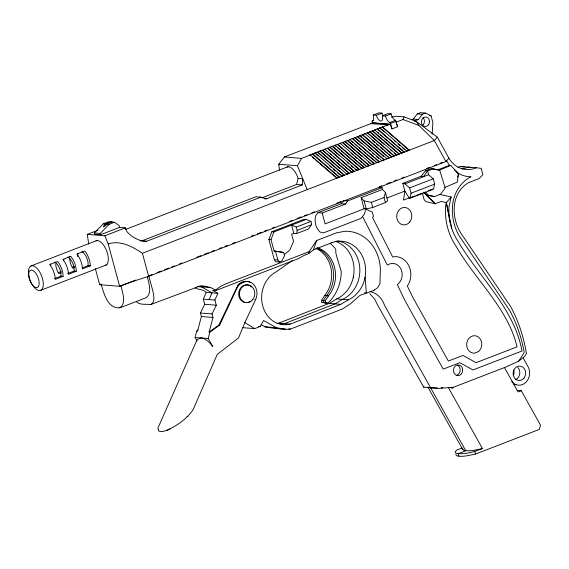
<?xml version="1.0" encoding="UTF-8"?>
<svg xmlns="http://www.w3.org/2000/svg" width="569" height="569" viewBox="0 0 569 569"><rect width="100%" height="100%" fill="white"/><g stroke="black" fill="none" stroke-linecap="round" stroke-linejoin="round"><path stroke-width="0.85" d="M455.883 454.396L456.374 455.655C462.64 457.455 469.304 455.15 475.528 454.062L539.206 429.46L540.55 425.192L521.289 390.718L517.185 390.384M448.301 387.425L482.448 448.564C476.225 449.652 469.56 451.957 463.294 450.157L462.803 448.898M432.134 134.341L432.874 122.513L431.067 115.82L425.505 113.082L420.413 112.676L417.305 113.871L413.307 119.085L411.785 119.675M264.549 198.737L266.164 198.866L302.203 184.946L302.765 178.787L298.106 178.41L297.466 176.518A13.115 6.138 68.9 0 0 286.982 167.087M436.003 169.569L437.533 169.932L449.467 165.316L450.705 165.415L457.896 173.033L458.337 174.676L457.334 182.101L444.994 187.357L444.709 188.837L440.463 194.264L434.496 196.568L426.273 194.968L424.197 192.799M54.517 278.611L60.84 276.164L60.983 275.176A9.275 4.339 68.9 0 0 54.667 262.067M67.69 273.525L74.013 271.079L74.155 270.083A9.275 4.339 68.9 0 0 67.832 256.982M82.477 267.807L88.01 265.673L88.152 264.677A9.275 4.339 68.9 0 0 81.836 251.576M298.106 178.41L296.563 184.484L262.16 197.777M296.634 233.56L297.167 230.381L296.278 227.081L291.591 225.104L293.81 233.34L296.634 233.56L308.718 228.894L311.67 224.072L310.951 221.412L306.264 219.435L304.138 219.264L271.84 231.739L268.881 239.485L274.343 259.713L275.823 261.761L279.358 262.046L281.854 261.079L284.536 255.623L283.682 252.465L274.066 250.993L271.008 239.656L273.966 231.91L306.264 219.435M247.764 281.563C243.198 280.752 238.902 284.052 236.996 288.021L219.677 325.084L209.89 332.097L209.122 332.033L212.991 317.438L212.045 313.932L216.291 305.212L214.904 300.062L217.849 293.291L212.571 290.325L215.715 290.574L298.625 258.546L304.458 255.239L308.704 253.596L309.116 251.662L316.606 240.538L336.699 232.778L345.177 231.27A40.762 35.143 -85.4 0 1 380.384 269.137L379.943 283.675L377.773 287.615L373.627 290.496L374.253 290.169M383.165 115.927A5.854 2.738 68.9 0 1 382.019 113.124L378.847 112.868L373.207 115.045A6.295 2.945 68.9 0 1 372.154 121.076L372.389 123.509M409.95 198.297L411.074 193.232L409.637 187.905L405.014 183.851L402.802 183.346L404.886 191.07L409.31 198.247L409.95 198.297L433.542 189.185L434.666 184.121L433.229 178.787L428.606 174.74L427.589 170.97L425.463 170.807L421.224 176.226L402.802 183.346M439.197 194.285L451.174 196.952L446.338 202.614L445.548 206.113L445.42 210.253A58.557 50.485 -85.4 0 0 454.46 243.76L456.253 246.512C475.385 280.09 507.953 308.163 517.065 346.841L476.033 362.688L462.938 355.426L448.372 361.052L412.639 297.075L407.319 285.987L408.713 283.824A18.443 15.896 -85.4 0 0 394.829 256.64L392.724 257.024L372.546 217.514L373.456 216.405L372.304 212.116L365.341 208.951M451.174 196.952L448.969 206.76A51.608 44.489 -85.4 0 0 449.169 216.234M197.116 341.059L195.053 337.46L196.753 331.044L198.147 330.041M217.849 293.291L206.255 292.366L203.311 299.13L204.698 304.287L200.452 313.007L201.398 316.506L197.528 331.108L196.753 331.044M158.616 430.683L157.912 428.08L197.13 339.615L200.316 338.121A13.599 5.391 51.8 0 1 212.742 346.429L208.19 338.512L209.89 332.097M457.647 177.123L458.337 174.676M365.547 210.53L364.132 214.513L360.931 218.418L323.391 232.92L320.013 232.01A15.662 13.507 -85.4 0 1 315.639 215.8L317.936 212.699L322.182 213.041L325.105 223.873L364.132 208.795L366.258 208.965L372.731 207.457L385.419 202.557L384.054 197.486L385.462 192.621L382.524 189.434L382.048 187.678L378.947 187.429M308.704 253.596L313.448 249.841L316.606 240.538M396.65 121.972L403.008 119.518L404.09 116.88L416.337 121.46L437.319 137.143L449.332 158.95A27.205 23.45 -85.4 0 0 476.267 167.755L481.182 168.367L482.861 174.605L479.183 178.545L468.963 182.493A28.308 24.403 -85.4 0 0 454.233 207.301A40.499 34.915 -85.4 0 0 461.452 234.044L510.599 306.485A137.136 118.224 -85.4 0 1 526.417 353.626L524.533 356.564L518.629 361.215L506.474 366.792L453.379 387.297L438.35 388.385L423.699 387.204L377.083 304.095L374.736 299.116L369.779 293.689M209.108 299.593L212.052 292.829L201.497 286.89L199.036 286.164M209.122 332.033L218.901 325.02L237.878 285.318L240.63 283.49L246.057 281.392A12.362 10.655 -85.4 0 1 255.687 299.415L244.99 322.296L238.525 337.936L217.294 354.338L192.991 409.858C186.568 419.061 176.831 425.932 166.589 430.441A13.663 4.196 -28.7 0 1 158.417 429.787M243.091 327.687L254.684 328.619L260.239 326.471L263.568 320.553L276.498 327.744L285.979 329.323L290.453 329.081L342.559 308.953L350.803 303.519L359.949 295.382L373.655 290.531M307.203 189.619L297.423 165.735L301.598 158.374L310.354 154.996L337.019 178.104L319.757 163.616M518.629 361.215L524.213 352.524L523.992 351.215A130.834 112.79 -85.4 0 0 511.389 313.668L509.703 310.446L459.339 236.092A46.807 40.349 -85.4 0 1 452.348 210.167L452.682 204.207A34.624 29.851 -85.4 0 1 467.931 178.517L470.94 176.746L469.475 176.731A34.119 29.41 -85.4 0 1 460.321 174.356L457.49 172.812A34.119 29.41 -85.4 0 1 456.139 171.916M330.084 243.176L334.664 247.686L335.852 249.827L335.753 252.472L336.542 255.922L341.286 271.662A40.036 34.517 -85.4 0 1 327.737 303.199L321.905 302.445L321.371 300.482L324.707 295.531A29.403 25.349 -85.4 0 0 315.88 248.354M327.737 303.199L325.767 302.758L325.24 300.795L328.576 295.837A29.403 25.349 -85.4 0 0 316.912 247.629M317.936 212.699L341.222 203.709L342.979 201.234M322.182 213.041L345.468 204.051L347.666 200.957L382.048 187.678M414.595 120.962L418.407 119.49L422.404 114.284L425.505 113.082M279.514 170.188L278.76 164.242L284.344 156.994L372.866 122.861L390.135 124.241L392.041 128.9L397.674 126.723L395.533 120.322A6.295 2.945 68.9 0 1 391.102 113.85L387.93 113.594L382.297 115.77A5.854 2.738 68.9 0 1 380.832 121.076A5.854 2.738 68.9 0 1 376.379 115.301L373.207 115.045M437.319 137.143L434.311 140.522L142.414 253.276C132.627 246.662 120.294 239.947 108.195 243.93L104.86 235.779L87.256 234.371L88.728 244.03M95.357 268.604L99.703 284.706L119.625 286.299A97.676 18.969 -15.1 0 1 148.651 276.385L445.904 161.568L448.913 158.189M199.989 285.894C205.402 285.994 210.9 286.975 215.409 290.162L220.352 286.506L226.547 283.554L309.116 251.662M119.554 227.38L100.606 234.698L94.696 234.222L94.347 232.949L103.252 223.816L108.523 221.782L114.433 222.259L119.07 225.58L119.554 227.38L125.4 227.849L126.93 231.59A27.924 24.659 63.7 0 0 134.412 237.842L137.798 239.499A26.537 23.429 63.7 0 0 146.653 241.263L260.872 197.144L266.164 198.866M94.347 232.949L100.265 233.418L109.163 224.293L114.433 222.259M237.821 285.403L237.92 285.318A12.362 10.655 -85.4 0 1 245.353 281.321L248.12 281.598A12.362 10.655 -85.4 0 1 250.097 282.352M385.419 202.557L387.645 200.708L385.462 192.621M284.464 254.407L289.82 250.004L293.547 241.348L291.613 234.186L293.81 233.34M450.349 387.667L452.263 388.122L453.379 387.297M292.622 260.303L276.157 271.826A27.739 23.912 -85.4 0 0 262.707 305.88A27.739 23.912 -85.4 0 0 290.261 324.088L340.753 304.344L348.306 299.82A30.363 26.181 -85.4 0 0 364.473 261.854A30.363 26.181 -85.4 0 0 332.801 242.358L331.258 242.238M277.018 323.519A27.739 23.912 -85.4 0 0 278.668 323.164L329.159 303.412L336.713 298.896A30.363 26.181 -85.4 0 0 354.046 268.952A30.363 26.181 -85.4 0 0 335.198 241.277M101.303 284.969C104.106 293.746 107.47 308.014 118.992 307.872C127.143 304.643 122.285 292.189 121.012 285.766M423.969 386.614L423.443 387.084M450.705 165.415L439.652 170.103L438.237 169.989M166.589 430.441L169.975 429.033M376.379 115.301L382.019 113.124M372.154 121.076L373.769 120.457M382.297 115.77L385.462 116.026L391.102 113.85M112.328 222.088C111.104 220.103 98.672 232.017 105.357 223.987L110.628 221.953L111.069 222.251M87.256 234.371L97.939 230.246M385.462 116.026A6.295 2.945 68.9 0 0 389.893 122.499L395.533 120.322M389.893 122.499L390.569 123.437L396.202 121.261M342.005 176.177L315.34 153.068L309.756 154.946L310.354 154.996M318.078 155.906L314.749 153.018L320.333 151.141L346.998 174.249L346.4 174.199L349.501 173.282L322.836 150.173L319.735 151.091L339.736 168.424M355.049 169.192L356.976 170.394L330.312 147.286L324.728 149.163L351.991 172.322L345.39 167.073M339.714 155.906L329.721 147.236L335.305 145.358L361.969 168.467L341.372 151.084M336.044 146.468L334.707 145.308L340.29 143.431L366.955 166.539M362.019 156.475L344.686 141.453L347.787 140.536L374.452 163.644L371.351 164.562L371.948 164.612L345.283 141.503L339.7 143.381L340.29 143.431M361.998 143.957L354.665 137.598L357.766 136.681L384.431 159.789L381.337 160.707L381.927 160.757L355.262 137.648L349.679 139.526L376.941 162.684L367.012 154.548M361.656 137.406L359.658 135.671L365.241 133.793L391.906 156.902L388.648 154.548M384.303 144.526L369.637 131.816L372.738 130.898L399.402 154.007L396.301 154.924L396.899 154.974L370.234 131.866L364.651 133.743L365.241 133.793M406.878 151.119L380.213 128.011L374.63 129.888L401.892 153.047L388.627 142.022M384.281 132.008L379.615 127.961L390.135 124.241M322.836 150.173L325.326 149.213M347.787 140.536L350.269 139.576M357.766 136.681L360.255 135.721L386.92 158.829L386.323 158.779L389.424 157.862L362.759 134.753M372.738 130.898L375.22 129.938M104.86 235.779L125.4 227.849M30.911 266L97.093 240.431M125.216 229.57L288.191 166.617M70.755 256.448L62.86 259.5L63.323 260.012A13.115 6.138 68.9 0 1 68.28 272.146L68.387 274.315L76.289 271.264L76.175 269.094A13.115 6.138 68.9 0 0 71.225 256.96L70.755 256.448L69.02 256.313M58.138 272.757L61.303 271.534M72.142 267.352L74.511 266.434M140.123 240.808L141.781 240.872L255.993 196.753L260.872 197.144M61.203 272.636L58.835 273.547L58.138 272.487A9.275 4.339 68.9 0 1 55.769 263.703M74.418 267.53L72.839 268.141L72.135 267.081A9.275 4.339 68.9 0 1 69.767 258.298M63.116 276.349L55.214 279.4L55.108 277.238A13.115 6.138 68.9 0 0 50.157 265.097L49.688 264.585L57.59 261.534L58.059 262.046A13.115 6.138 68.9 0 1 63.01 274.187L63.116 276.349L60.84 276.164M90.286 265.858L82.384 268.909L82.277 266.74A13.115 6.138 68.9 0 0 77.327 254.606L76.858 254.094L84.76 251.043L85.222 251.555A13.115 6.138 68.9 0 1 90.179 263.689L90.286 265.858L88.01 265.673M40.819 290.268L106.993 264.706M336.421 178.061L339.522 177.137L312.858 154.028M341.414 176.127L344.515 175.209L317.851 152.101M351.393 172.272L354.494 171.354L327.829 148.246M356.386 170.344L359.48 169.427L332.815 146.318M361.372 168.417L364.473 167.499L337.808 144.391M366.365 166.489L369.466 165.572L342.794 142.463M376.344 162.634L379.445 161.717L352.78 138.608M391.316 156.852L394.417 155.934L367.745 132.826M401.294 152.997L404.395 152.079L377.731 128.971M406.287 151.07L409.381 150.152L382.717 127.043M101.09 284.166L99.703 284.706A97.676 18.969 -15.1 0 0 101.175 284.13M135.707 280.09L119.625 286.299L108.195 243.93M149.597 275.488L152.079 274.528M157.051 272.608L161.191 271.008M164.505 269.727L168.644 268.127M171.959 266.847L174.441 265.887M179.413 263.966L181.895 263.006M196.81 257.252L200.949 255.652M204.264 254.371L208.403 252.771M211.718 251.491L214.2 250.531M219.172 248.61L221.654 247.65M224.968 246.37L227.458 245.41M232.422 243.489L234.912 242.529M251.477 236.135L253.959 235.175M257.273 233.895L261.413 232.294M264.727 231.014L267.217 230.054M272.181 228.133L274.671 227.173M289.578 221.419L292.061 220.459M297.032 218.539L301.172 216.938M304.486 215.658L306.976 214.698M311.94 212.778L314.429 211.817M336.791 203.176L340.931 201.575M379.459 186.696L381.948 185.736M386.927 183.815L391.074 182.215M394.388 180.928L396.878 179.968M401.849 178.047L404.339 177.087M426.729 168.438L429.218 167.478M434.19 165.558L436.679 164.597M439.993 163.31L442.483 162.35M425.463 170.807L431.437 168.495L439.652 170.103L444.994 187.357M433.557 168.666L427.589 170.97L423.436 176.731L421.224 176.226M364.132 208.795L361.137 197.692L382.524 189.434M405.014 183.851L428.606 174.74M296.278 227.081L310.951 221.412M297.167 230.381L311.421 224.869M361.137 197.692L364.075 200.878L371.365 202.386L384.054 197.486M409.637 187.905L433.229 178.787M386.97 197.991L404.886 191.07L403.478 200.068L414.993 195.885M411.074 193.232L434.666 184.121M120.016 307.793L146.133 297.701C152.485 292.935 148.665 282.957 147.35 276.477M428.478 190.643L432.483 189.1M313.448 249.841L332.801 242.358M521.289 390.718L518.089 391.956L504.347 367.354M462.078 447.995L456.751 450.051L455.193 451.843L455.684 453.102C464.631 455.051 474.169 451.779 482.448 448.564M136.411 301.684C140.066 305.503 146.048 303.789 150.7 304.557L198.78 286.527M150.7 304.557C155.493 302.167 153.737 295.247 152.876 291.043L148.765 275.809M416.643 195.288L422.397 193.19L424.175 199.769L425.932 201.611L435.164 203.773L441.16 201.462L446.338 202.614L451.75 228.425L452.803 231.32A51.608 44.489 -85.4 0 0 458.465 241.953C479.674 277.957 514.177 308.377 522.022 351.009L472.953 369.957L459.859 362.695L443.223 369.117L404.815 300.347L397.318 284.585A11.437 9.858 -85.4 0 0 400.875 268.867A11.437 9.858 -85.4 0 0 387.375 265.118L362.531 216.469M391.38 117.114L396.273 116.254L404.09 116.88M280.304 324.102L284.464 323.626L334.956 303.882L342.51 299.358A30.363 26.181 -85.4 0 0 359.693 267.017A30.363 26.181 -85.4 0 0 336.926 240.872M261.1 324.7L264.905 326.812L274.386 328.391L277.366 328.235M280.183 328.854L283.91 328.654M441.103 387.838L442.853 387.752M437.184 387.958L430.641 387.845L427.909 387.148L462.796 449.602M199.961 286.314L206.028 286.378M417.305 113.871L422.404 114.284M429.367 115.685L431.067 115.82M413.307 119.085L418.407 119.49M414.666 121.325L416.337 121.46L418.926 125.465L434.311 140.522L445.904 161.568M390.17 124.319L372.866 122.861M370.846 123.58L388.101 124.96M379.615 127.961L380.213 128.011M369.637 131.816L370.234 131.866M359.658 135.671L360.255 135.721M354.665 137.598L355.262 137.648M344.686 141.453L345.283 141.503M334.707 145.308L335.305 145.358M329.721 147.236L330.312 147.286M319.735 151.091L320.333 151.141M314.749 153.018L315.34 153.068M457.889 167.378A27.205 23.45 -85.4 0 0 460.3 166.475L476.267 167.755M284.344 156.994L301.598 158.374M278.76 164.242L297.423 165.735M434.496 196.568L426.273 194.968L435.164 203.773L423.756 192.315M343.42 200.622L347.666 200.957M341.222 203.709L345.468 204.051M271.84 231.739L273.966 231.91M103.252 223.816L109.163 224.293M268.881 239.485L271.008 239.656M141.781 240.872L146.653 241.263M283.682 252.465L274.066 250.993M274.343 259.713L277.878 259.997L279.358 262.046M364.701 292.772L366.358 292.907L365.085 277.089M74.013 271.079L76.289 271.264M236.227 287.957L236.996 288.021M324.707 295.531L328.576 295.837M197.258 286.548L210.815 287.637M336.713 298.896L348.306 299.82M321.371 300.482L325.24 300.795M321.905 302.445L325.767 302.758M329.159 303.412L340.753 304.344M254.912 299.351L255.687 299.415M203.311 299.13L214.904 300.062M204.698 304.287L216.291 305.212M200.452 313.007L212.045 313.932M201.398 316.506L212.991 317.438M278.668 323.164L290.261 324.088M258.582 326.343L260.239 326.471M264.905 326.812L276.498 327.744M288.796 328.946L290.453 329.081M274.386 328.391L285.979 329.323M218.901 325.02L219.677 325.084M195.053 337.46L208.19 338.512M187.08 416.408L187.926 416.472M296.563 184.484L302.203 184.946M471.559 167.521L468.287 167.115A27.205 23.45 -85.4 0 1 461.729 168.858M460.3 166.475L464.389 166.987M325.802 303.042L323.832 302.601L323.306 300.638L326.642 295.681A29.403 25.349 -85.4 0 0 317.808 248.504M431.437 168.495L434.481 169.213M403.008 119.518L418.926 125.465M195.075 287.807C198.602 290.026 203.083 289.095 206.255 292.366M244.215 322.239L254.684 328.619M382.126 126.994L408.791 150.102M394.281 140.671L395.619 141.83M398.286 144.142L400.284 145.87M402.283 147.606L404.282 149.341M377.133 128.921L403.798 152.03M377.297 132.2L378.627 133.352M380.625 135.088L383.293 137.399M384.63 138.559L387.297 140.863M372.14 130.849L398.812 153.957M390.306 149.725L391.636 150.885M394.303 153.196L395.64 154.348M367.154 132.776L393.819 155.885M372.645 140.678L374.651 142.414M376.65 144.142L378.648 145.877M380.647 147.613L383.314 149.924M384.644 151.077L387.311 153.388M362.161 134.704L388.826 157.812M362.994 138.559L383.655 156.475M357.176 136.631L383.84 159.74M368.669 149.732L369.999 150.885M372.667 153.196L374.004 154.355M376.664 156.667L378.67 158.402M352.183 138.559L378.847 161.667M351.678 141.261L353.015 142.414M355.013 144.149L357.012 145.884M359.011 147.613L361.678 149.924M363.008 151.084L365.675 153.395M347.19 140.486L373.861 163.595M368.684 162.257L370.021 163.41M342.204 142.414L368.868 165.522M351.03 153.203L353.029 154.939M355.028 156.667L357.033 158.402M359.032 160.138L361.699 162.45M363.029 163.602L365.696 165.913M337.211 144.341L363.876 167.45M337.374 147.62L340.042 149.932M332.225 146.269L358.89 169.377M347.047 162.257L348.384 163.417M351.052 165.728L353.05 167.457M327.232 148.196L353.897 171.305M330.063 153.786L331.393 154.939M333.391 156.674L335.397 158.41M337.396 160.145L340.063 162.45M341.393 163.609L344.06 165.92M322.246 150.124L348.911 173.232M317.253 152.051L343.918 175.16M329.415 165.728L331.414 167.464M333.413 169.199L335.411 170.928M337.41 172.663L340.077 174.975M312.26 153.979L338.925 177.087M312.424 157.257L314.422 158.993M315.759 160.145L318.427 162.457M454.652 170.067L457.896 173.033M425.278 191.881L428.4 195.139M215.409 290.162L215.715 290.574M511.759 381.386L512.392 382.247A11.921 10.27 -85.4 0 0 525.948 382.297A11.921 10.27 -85.4 0 0 528.075 366.735L523.16 357.865M449.467 165.316L446.629 160.75M451.907 387.489L452.263 388.122M396.159 123.018L397.674 126.723M390.569 123.437L392.041 128.9M474.838 451.502L475.528 454.062M458.87 456.274L458.18 453.713L465.791 450.776L384.466 305.176A22.547 19.431 -85.4 0 0 370.191 291.613M371.365 202.386L372.731 207.457M364.075 200.878L366.258 208.965M275.481 251.107L277.878 259.997M142.414 253.276L148.651 276.385M100.265 233.418L100.606 234.698M446.338 202.614L449.474 218.987M449.802 220.708L450.136 222.429A51.608 44.489 -85.4 0 1 449.83 220.893M353.491 276.157L353.626 277.864M515.976 384.367A11.921 10.27 -85.4 0 1 513.978 384.744M513.757 370.078A7.255 6.252 -85.4 0 1 513.323 375.618M517.833 367.418A7.255 6.252 -85.4 0 1 515.429 379.729M246.64 302.594A8.898 7.674 -85.4 0 1 238.852 291.961A8.898 7.674 -85.4 0 1 249.919 285.752M250.502 286.129A8.898 7.674 -85.4 0 1 251.562 287.053M250.438 301.122A8.898 7.674 -85.4 0 1 248.617 302.146M451.75 228.425A51.608 44.489 -85.4 0 1 450.861 225.459M450.669 224.705A51.608 44.489 -85.4 0 1 450.299 223.19M449.567 219.35A51.608 44.489 -85.4 0 1 449.254 217.017M457.682 365.241A5.384 4.637 -85.4 0 1 460.143 370.419A5.384 4.637 -85.4 0 1 456.893 375.149M95.948 240.879A13.115 6.138 68.9 0 1 106.431 250.31A13.115 6.138 68.9 0 1 105.848 265.147M423.137 117.776A4.758 4.104 -85.4 0 1 422.539 125.301M29.239 277.601A13.115 6.138 68.9 0 1 34.979 266.641A13.115 6.138 68.9 0 1 43.095 286.527A13.115 6.138 68.9 0 1 31.8 283.888M31.409 283.156A13.115 6.138 68.9 0 1 30.669 281.619M30.335 280.837A13.115 6.138 68.9 0 1 29.467 278.412M63.671 260.652A9.275 4.339 68.9 0 1 63.92 258.895M77.697 256.605A9.275 4.339 68.9 0 1 77.925 253.482M50.499 265.737A9.275 4.339 68.9 0 1 50.755 263.98M478.237 351.713L474.503 353.157A8.741 7.539 -85.4 0 1 467.028 341.969A8.741 7.539 -85.4 0 1 478.835 337.403A8.741 7.539 -85.4 0 1 478.237 351.713M523.971 378.115A7.255 6.252 -85.4 0 0 520.763 366.216A7.255 6.252 -85.4 0 0 513.394 375.632A7.255 6.252 -85.4 0 0 523.971 378.115M252.75 299.664A8.898 7.674 -85.4 0 0 248.817 285.062A8.898 7.674 -85.4 0 0 239.784 296.613A8.898 7.674 -85.4 0 0 252.75 299.664M409.78 221.96A8.741 7.539 -85.4 0 0 405.91 207.621A8.741 7.539 -85.4 0 0 397.034 218.965A8.741 7.539 -85.4 0 0 409.78 221.96M461.48 373.819A5.384 4.637 -85.4 0 0 459.098 364.992A5.384 4.637 -85.4 0 0 453.635 371.97A5.384 4.637 -85.4 0 0 461.48 373.819M428.464 124.895A4.758 4.104 -85.4 0 0 426.352 117.086A4.758 4.104 -85.4 0 0 421.522 123.267A4.758 4.104 -85.4 0 0 428.464 124.895M28.678 274.166A9.275 4.339 68.9 0 0 36.295 287.665A9.275 4.339 68.9 0 0 36.793 274.82A9.275 4.339 68.9 0 0 28.678 274.166"/></g></svg>
